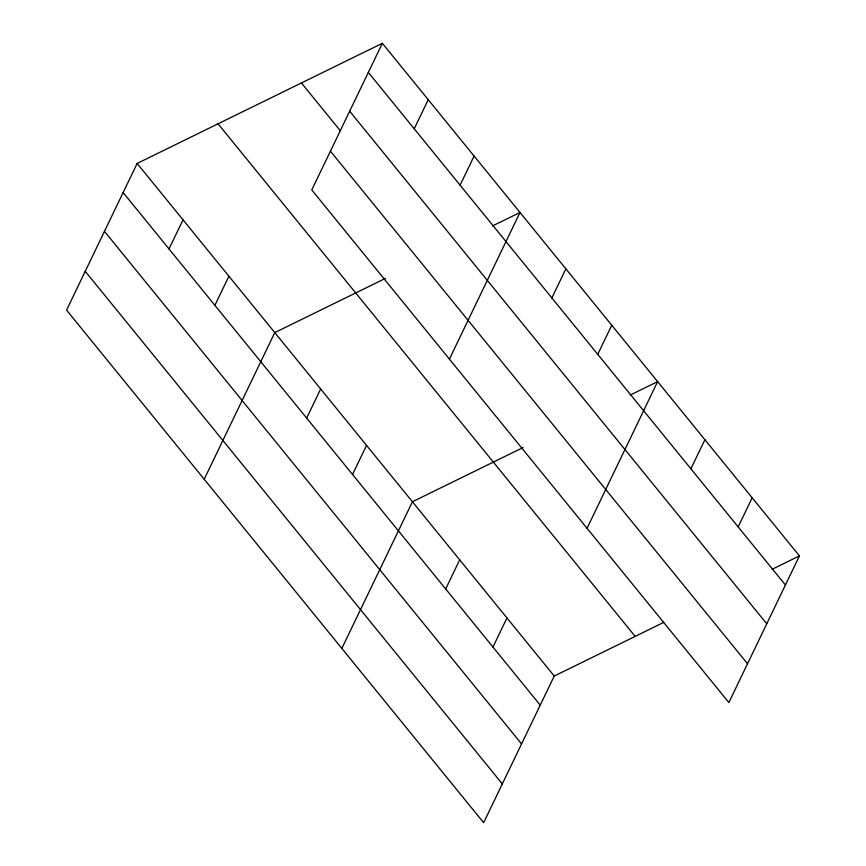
<?xml version="1.0" encoding="UTF-8"?>
<svg xmlns="http://www.w3.org/2000/svg" width="866" height="866" viewBox="0 0 866 866"><rect width="100%" height="100%" fill="white"/><g stroke="black" fill="none" stroke-linecap="round" stroke-linejoin="round"><path stroke-width="1.3" d="M382.35 43.3L311.771 189.957L728.858 702.553L799.437 555.896L382.35 43.3L137.142 163.447L66.563 310.104L483.65 822.7L554.229 676.043L663.735 622.394M169.011 248.943L183.018 219.823M214.898 305.319L228.905 276.211M204.203 479.255L274.782 332.598L385.478 278.365M414.219 128.796L428.226 99.687M306.651 418.094L320.658 388.986M460.095 185.183L474.113 156.075M352.538 474.481L366.545 445.373M449.411 359.119L519.99 212.462L492.624 225.864M341.843 648.418L412.422 501.76L523.118 447.527M551.859 297.958L565.866 268.839M445.687 588.967L459.694 559.858M597.735 354.335L611.753 325.226M492.949 647.054L506.967 617.945M587.051 528.271L657.63 381.614L630.264 395.026M690.884 468.82L704.902 439.712M738.157 526.918L752.164 497.809M772.071 569.308L799.437 555.896M368.342 72.408L785.43 585.005M349.669 111.205L766.756 623.801M301.433 82.952L340.511 130.983M330.433 151.171L747.531 663.767M218.059 123.795L635.157 636.391M137.142 163.447L554.229 676.043M123.134 192.555L540.222 705.151M104.461 231.341L521.559 743.937M85.225 271.307L502.323 783.914"/></g></svg>
